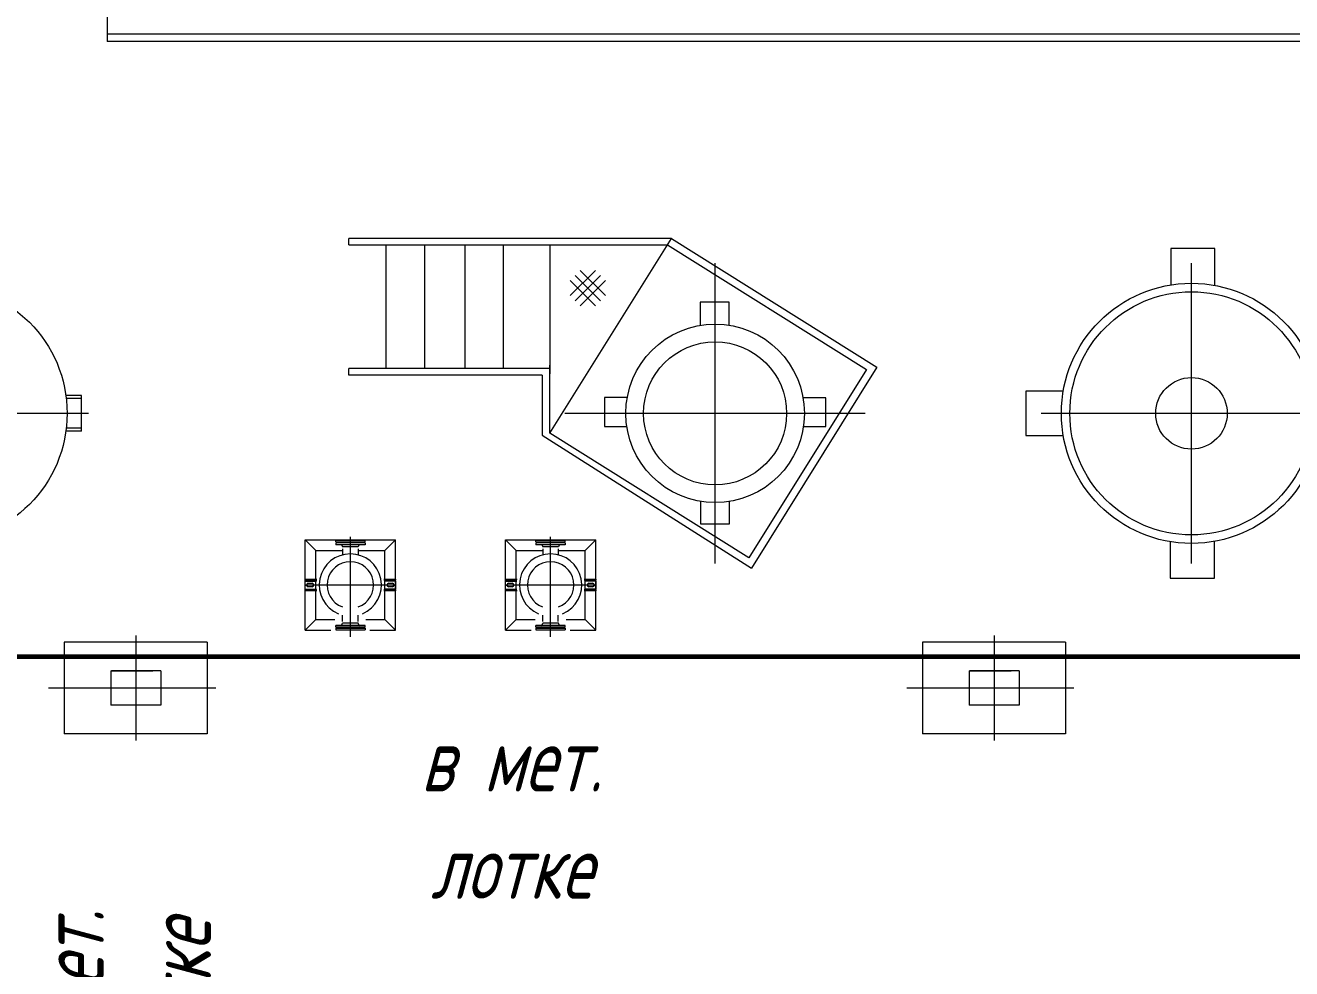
# Model space of a CAD drawing. Header units: millimetres. Extents: x 1337 to 8186, y 1899 to 5236.
# Drawn here: x 5928 to 6056.6, y 2667.8 to 2763.6 of the extents above; entities that cross this region are included whole.
import ezdxf

# ---------------------------------------------------------------- set-up
doc = ezdxf.new("R2010")
doc.units = ezdxf.units.MM
for name, color, linetype, lineweight in [('Линия связи (Вновь)', 3, 'Continuous', 60), ('Строительный', 251, 'Continuous', 13), ('Текст', 2, 'Continuous', 25)]:
    doc.layers.add(name, color=color, linetype=linetype, lineweight=lineweight)
doc.styles.add('Simplex', font='simplex.shx', dxfattribs={"width": 0.7, "oblique": 15})

# ---------------------------------------------------------------- blocks, each defined once
blk = doc.blocks.new('A$C0AA457AC')
at = {"layer": 'Строительный', "ltscale": 100}
for p, q in [((229.163, 362.643), (229.163, 340.643)), ((352.763, 341.143), (229.163, 341.143)), ((353.163, 340.643), (229.163, 340.643)), ((268.607, 326.856), (246.05, 326.856)), ((246.05, 326.426), (246.05, 326.856)), ((260.103, 313.248), (268.607, 326.856)), ((268.607, 326.856), (282.977, 317.876)), ((246.05, 326.415), (260.365, 326.415)), ((248.655, 326.415), (248.655, 317.778)), ((251.36, 317.778), (251.36, 326.415)), ((254.175, 326.415), (254.175, 317.778)), ((256.881, 317.778), (256.881, 326.415)), ((260.103, 326.415), (260.103, 317.41)), ((260.365, 326.415), (268.331, 326.415)), ((268.331, 326.415), (282.247, 317.718)), ((306.608, 326.164), (303.52, 326.164)), ((303.52, 326.164), (303.52, 323.622)), ((306.608, 323.587), (306.608, 326.164)), ((271.663, 304.143), (271.663, 325.143)), ((271.663, 304.143), (271.663, 325.143)), ((304.963, 304.143), (304.963, 325.143)), ((304.963, 304.143), (304.963, 325.143)), ((261.534, 322.87), (263.304, 324.639)), ((261.888, 322.516), (263.658, 324.286)), ((263.658, 322.516), (261.888, 324.286)), ((263.658, 322.516), (261.888, 324.286)), ((264.011, 322.87), (262.241, 324.639)), ((264.011, 322.87), (262.241, 324.639)), ((263.304, 322.163), (261.534, 323.932)), ((263.304, 322.163), (261.534, 323.932)), ((262.241, 322.163), (264.011, 323.932)), ((272.649, 322.41), (270.629, 322.41)), ((270.629, 322.41), (270.629, 320.839)), ((272.649, 320.839), (272.649, 322.41)), ((260.103, 313.248), (260.103, 318.021)), ((282.977, 317.876), (274.197, 303.813)), ((246.05, 317.303), (246.063, 317.778)), ((259.578, 317.303), (246.05, 317.303)), ((260.116, 317.778), (246.063, 317.778)), ((259.578, 317.303), (259.578, 313.112)), ((282.247, 317.718), (274.02, 304.551)), ((295.958, 316.187), (293.381, 316.187)), ((293.381, 316.187), (293.381, 313.099)), ((227.363, 315.893), (226.276, 315.893)), ((227.363, 315.689), (226.276, 315.689)), ((227.363, 313.393), (227.363, 315.893)), ((265.492, 315.749), (263.922, 315.749)), ((263.922, 315.749), (263.922, 313.728)), ((279.204, 315.736), (277.837, 315.736)), ((279.407, 315.736), (279.204, 315.736)), ((279.407, 313.716), (279.407, 315.736)), ((227.863, 314.643), (206.863, 314.643)), ((282.163, 314.643), (261.163, 314.643)), ((282.163, 314.643), (261.163, 314.643)), ((315.463, 314.643), (294.463, 314.643)), ((227.363, 313.597), (226.276, 313.597)), ((263.922, 313.728), (265.492, 313.728)), ((277.837, 313.716), (279.407, 313.716)), ((227.363, 313.393), (226.276, 313.393)), ((259.578, 313.112), (274.197, 303.813)), ((274.02, 304.551), (260.103, 313.248)), ((293.381, 313.099), (295.923, 313.099)), ((270.642, 308.483), (270.642, 308.483)), ((270.642, 308.483), (270.642, 306.912)), ((272.662, 306.912), (272.662, 308.483)), ((270.642, 306.912), (272.662, 306.912)), ((243.003, 305.803), (249.323, 305.803)), ((243.003, 299.483), (243.003, 305.803)), ((243.003, 305.803), (243.75, 305.056)), ((245.138, 305.783), (247.188, 305.783)), ((245.138, 305.653), (245.138, 305.783)), ((245.138, 305.653), (247.188, 305.653)), ((245.138, 305.593), (245.138, 305.463)), ((245.439, 305.593), (245.138, 305.593)), ((245.439, 305.463), (245.138, 305.463)), ((245.423, 305.623), (245.403, 305.643)), ((245.423, 305.623), (246.903, 305.623)), ((247.188, 305.593), (245.439, 305.593)), ((247.188, 305.463), (245.439, 305.463)), ((245.473, 305.623), (245.473, 305.593)), ((246.163, 299.027), (246.163, 306.001)), ((246.853, 305.623), (246.853, 305.593)), ((246.853, 305.623), (246.853, 305.593)), ((246.903, 305.623), (246.923, 305.643)), ((246.903, 305.623), (246.923, 305.643)), ((247.188, 305.653), (247.188, 305.783)), ((247.188, 305.653), (247.188, 305.783)), ((247.188, 305.593), (247.188, 305.463)), ((248.577, 305.056), (249.323, 305.803)), ((249.323, 299.483), (249.323, 305.803)), ((257.003, 305.803), (263.323, 305.803)), ((257.003, 299.483), (257.003, 305.803)), ((257.003, 305.803), (257.75, 305.056)), ((259.138, 305.783), (261.188, 305.783)), ((259.138, 305.653), (259.138, 305.783)), ((259.138, 305.653), (261.188, 305.653)), ((259.138, 305.593), (259.138, 305.463)), ((259.439, 305.593), (259.138, 305.593)), ((259.439, 305.463), (259.138, 305.463)), ((259.423, 305.623), (259.403, 305.643)), ((259.423, 305.623), (260.903, 305.623)), ((261.188, 305.593), (259.439, 305.593)), ((261.188, 305.463), (259.439, 305.463)), ((259.473, 305.623), (259.473, 305.593)), ((260.163, 299.027), (260.163, 306.001)), ((260.853, 305.623), (260.853, 305.593)), ((260.853, 305.623), (260.853, 305.593)), ((260.903, 305.623), (260.923, 305.643)), ((260.903, 305.623), (260.923, 305.643)), ((261.188, 305.653), (261.188, 305.783)), ((261.188, 305.653), (261.188, 305.783)), ((261.188, 305.593), (261.188, 305.463)), ((262.577, 305.056), (263.323, 305.803)), ((263.323, 299.483), (263.323, 305.803)), ((303.488, 305.669), (303.488, 305.669)), ((303.488, 305.669), (303.488, 303.127)), ((306.577, 303.132), (306.573, 305.692)), ((243.75, 300.229), (243.75, 305.056)), ((243.75, 305.056), (245.623, 305.056)), ((245.57, 305.423), (245.613, 305.319)), ((245.775, 305.319), (245.613, 305.319)), ((245.623, 305.181), (245.623, 304.75)), ((246.163, 305.319), (245.775, 305.319)), ((246.713, 305.319), (246.163, 305.319)), ((246.703, 305.181), (246.703, 304.75)), ((246.703, 305.056), (248.577, 305.056)), ((246.757, 305.423), (246.713, 305.319)), ((248.577, 300.229), (248.577, 305.056)), ((257.75, 300.229), (257.75, 305.056)), ((257.75, 305.056), (259.623, 305.056)), ((259.57, 305.423), (259.613, 305.319)), ((259.775, 305.319), (259.613, 305.319)), ((259.623, 305.181), (259.623, 304.75)), ((260.163, 305.319), (259.775, 305.319)), ((260.713, 305.319), (260.163, 305.319)), ((260.703, 305.181), (260.703, 304.75)), ((260.703, 305.056), (262.577, 305.056)), ((260.757, 305.423), (260.713, 305.319)), ((262.577, 300.229), (262.577, 305.056)), ((243.003, 303.043), (243.822, 303.043)), ((243.003, 302.973), (243.003, 303.043)), ((243.003, 302.973), (243.003, 302.923)), ((243.003, 302.973), (243.812, 302.973)), ((243.003, 302.923), (243.805, 302.923)), ((243.003, 302.363), (243.003, 302.923)), ((248.505, 303.043), (249.323, 303.043)), ((249.323, 302.973), (248.515, 302.973)), ((249.323, 302.923), (248.522, 302.923)), ((249.323, 303.043), (249.323, 302.973)), ((249.323, 302.923), (249.323, 302.973)), ((249.323, 302.923), (249.323, 302.363)), ((257.003, 303.043), (257.822, 303.043)), ((257.003, 302.973), (257.003, 303.043)), ((257.003, 302.973), (257.003, 302.923)), ((257.003, 302.973), (257.812, 302.973)), ((257.003, 302.923), (257.805, 302.923)), ((257.003, 302.363), (257.003, 302.923)), ((262.505, 303.043), (263.323, 303.043)), ((263.323, 302.973), (262.515, 302.973)), ((263.323, 302.923), (262.522, 302.923)), ((263.323, 303.043), (263.323, 302.973)), ((263.323, 302.923), (263.323, 302.973)), ((263.323, 302.923), (263.323, 302.363)), ((303.488, 303.127), (306.577, 303.132)), ((249.323, 302.643), (243.003, 302.643)), ((243.003, 302.643), (243.103, 302.643)), ((243.003, 302.363), (243.003, 302.313)), ((243.003, 302.363), (243.805, 302.363)), ((243.003, 302.313), (243.812, 302.313)), ((243.003, 302.243), (243.003, 302.313)), ((243.822, 302.243), (243.003, 302.243)), ((243.223, 302.763), (243.483, 302.763)), ((243.483, 302.523), (243.223, 302.523)), ((249.323, 302.243), (248.505, 302.243)), ((249.323, 302.313), (248.515, 302.313)), ((249.323, 302.363), (248.522, 302.363)), ((248.843, 302.763), (249.103, 302.763)), ((249.103, 302.523), (248.843, 302.523)), ((249.223, 302.643), (249.323, 302.643)), ((249.323, 302.313), (249.323, 302.363)), ((249.323, 302.313), (249.323, 302.243)), ((263.323, 302.643), (257.003, 302.643)), ((257.003, 302.643), (257.103, 302.643)), ((257.003, 302.363), (257.003, 302.313)), ((257.003, 302.363), (257.805, 302.363)), ((257.003, 302.313), (257.812, 302.313)), ((257.003, 302.243), (257.003, 302.313)), ((257.822, 302.243), (257.003, 302.243)), ((257.223, 302.763), (257.483, 302.763)), ((257.483, 302.523), (257.223, 302.523)), ((263.323, 302.243), (262.505, 302.243)), ((263.323, 302.313), (262.515, 302.313)), ((263.323, 302.363), (262.522, 302.363)), ((262.843, 302.763), (263.103, 302.763)), ((263.103, 302.523), (262.843, 302.523)), ((263.223, 302.643), (263.323, 302.643)), ((263.323, 302.313), (263.323, 302.363)), ((263.323, 302.313), (263.323, 302.243)), ((243.003, 299.483), (243.75, 300.229)), ((243.75, 300.229), (245.085, 300.229)), ((245.623, 300.105), (245.623, 300.536)), ((246.703, 300.105), (246.703, 300.536)), ((247.242, 300.229), (248.577, 300.229)), ((248.577, 300.229), (249.323, 299.483)), ((257.003, 299.483), (257.75, 300.229)), ((257.75, 300.229), (259.085, 300.229)), ((259.623, 300.105), (259.623, 300.536)), ((260.703, 300.105), (260.703, 300.536)), ((261.242, 300.229), (262.577, 300.229)), ((262.577, 300.229), (263.323, 299.483)), ((243.003, 299.483), (244.798, 299.483)), ((245.138, 299.693), (245.138, 299.823)), ((245.439, 299.823), (245.138, 299.823)), ((245.439, 299.693), (245.138, 299.693)), ((245.138, 299.633), (245.138, 299.503)), ((245.138, 299.633), (247.188, 299.633)), ((245.138, 299.503), (247.188, 299.503)), ((245.423, 299.663), (245.403, 299.643)), ((245.423, 299.663), (246.903, 299.663)), ((247.188, 299.823), (245.439, 299.823)), ((247.188, 299.693), (245.439, 299.693)), ((245.473, 299.663), (245.473, 299.693)), ((245.57, 299.863), (245.613, 299.967)), ((245.775, 299.967), (245.613, 299.967)), ((246.163, 299.967), (245.775, 299.967)), ((246.713, 299.967), (246.163, 299.967)), ((246.757, 299.863), (246.713, 299.967)), ((246.853, 299.663), (246.853, 299.693)), ((246.903, 299.663), (246.923, 299.643)), ((247.188, 299.693), (247.188, 299.823)), ((247.188, 299.633), (247.188, 299.503)), ((247.528, 299.483), (249.323, 299.483)), ((257.003, 299.483), (258.798, 299.483)), ((259.138, 299.693), (259.138, 299.823)), ((259.439, 299.823), (259.138, 299.823)), ((259.439, 299.693), (259.138, 299.693)), ((259.138, 299.633), (259.138, 299.503)), ((259.138, 299.633), (261.188, 299.633)), ((259.138, 299.503), (261.188, 299.503)), ((259.423, 299.663), (259.403, 299.643)), ((259.423, 299.663), (260.903, 299.663)), ((261.188, 299.823), (259.439, 299.823)), ((261.188, 299.693), (259.439, 299.693)), ((259.473, 299.663), (259.473, 299.693)), ((259.57, 299.863), (259.613, 299.967)), ((259.775, 299.967), (259.613, 299.967)), ((260.163, 299.967), (259.775, 299.967)), ((260.713, 299.967), (260.163, 299.967)), ((260.757, 299.863), (260.713, 299.967)), ((260.853, 299.663), (260.853, 299.693)), ((260.903, 299.663), (260.923, 299.643)), ((261.188, 299.693), (261.188, 299.823)), ((261.188, 299.633), (261.188, 299.503)), ((261.528, 299.483), (263.323, 299.483)), ((226.163, 298.643), (226.163, 292.243)), ((236.163, 298.643), (226.163, 298.643)), ((231.163, 299.108), (231.163, 291.78)), ((236.163, 298.643), (236.163, 292.243)), ((286.163, 298.643), (286.163, 292.243)), ((296.163, 298.643), (286.163, 298.643)), ((291.163, 299.108), (291.163, 291.78)), ((296.163, 298.643), (296.163, 292.243)), ((229.413, 296.643), (232.363, 296.643)), ((229.413, 296.643), (229.413, 294.243)), ((232.913, 296.643), (229.463, 296.643)), ((232.913, 296.643), (232.913, 294.243)), ((289.413, 296.643), (292.363, 296.643)), ((289.413, 296.643), (289.413, 294.243)), ((292.913, 296.643), (289.463, 296.643)), ((292.913, 296.643), (292.913, 294.243)), ((236.753, 295.443), (225.063, 295.443)), ((296.753, 295.443), (285.063, 295.443)), ((232.863, 294.243), (229.413, 294.243)), ((232.913, 294.243), (229.963, 294.243)), ((292.863, 294.243), (289.413, 294.243)), ((292.913, 294.243), (289.963, 294.243)), ((236.163, 292.243), (226.163, 292.243)), ((296.163, 292.243), (286.163, 292.243))]:
    blk.add_line(p, q, dxfattribs=at)
for centre, radius in [((217.363, 314.643), 9), ((304.963, 314.643), 9.094), ((304.963, 314.643), 8.5), ((271.665, 314.643), 6.241), ((271.665, 314.643), 5), ((271.665, 314.643), 5), ((304.963, 314.643), 2.5)]:
    blk.add_circle(centre, radius, dxfattribs=at)
for centre, radius, start, end in [((243.867, 304.27), 2.06, 41.79975, 42.17385), ((243.858, 304.261), 2.073, 41.80171, 42.17354), ((245.51, 305.398), 0.065, 22.62, 90), ((246.817, 305.398), 0.065, 90, 157.38), ((248.472, 304.258), 2.077, 137.82652, 138.19757), ((248.472, 304.258), 2.077, 137.82652, 138.19757), ((257.867, 304.27), 2.06, 41.79975, 42.17385), ((257.858, 304.261), 2.073, 41.80171, 42.17354), ((259.51, 305.398), 0.065, 22.62, 90), ((260.817, 305.398), 0.065, 90, 157.38), ((262.472, 304.258), 2.077, 137.82652, 138.19757), ((262.472, 304.258), 2.077, 137.82652, 138.19757), ((246.163, 302.643), 2.175, 292.6804, 247.31982), ((260.163, 302.643), 2.175, 292.6804, 247.31982), ((246.163, 302.643), 1.625, 290.00411, 249.99618), ((260.163, 302.643), 1.625, 290.00411, 249.99618), ((243.223, 302.643), 0.12, 90, 270), ((243.483, 302.643), 0.12, 270, 90), ((248.843, 302.643), 0.12, 90, 270), ((249.103, 302.643), 0.12, 270, 90), ((257.223, 302.643), 0.12, 90, 270), ((257.483, 302.643), 0.12, 270, 90), ((262.843, 302.643), 0.12, 90, 270), ((263.103, 302.643), 0.12, 270, 90), ((243.867, 301.016), 2.06, 317.82615, 318.20025), ((243.858, 301.025), 2.073, 317.82646, 318.19829), ((245.51, 299.888), 0.065, 270, 337.38), ((246.817, 299.888), 0.065, 202.62, 270), ((248.472, 301.028), 2.077, 221.80243, 222.17348), ((257.867, 301.016), 2.06, 317.82615, 318.20025), ((257.858, 301.025), 2.073, 317.82646, 318.19829), ((259.51, 299.888), 0.065, 270, 337.38), ((260.817, 299.888), 0.065, 202.62, 270), ((262.472, 301.028), 2.077, 221.80243, 222.17348)]:
    blk.add_arc(centre, radius, start, end, dxfattribs=at)

msp = doc.modelspace()

# ---------------------------------------------------------------- linework, layer by layer
at = {"layer": 'Линия связи (Вновь)'}
msp.add_line((5921.75, 2699.51), (6113.48, 2699.51), dxfattribs=at)

# ---------------------------------------------------------------- block references
at = {"layer": 'Линия связи (Вновь)', "xscale": 1.452, "yscale": 1.452, "zscale": 1.452}
msp.add_blockref('A$C0AA457AC', (5603.59, 2267.33), dxfattribs=at)

# ---------------------------------------------------------------- next in the draw order: texts
at = {"layer": 'Текст', "ltscale": 100, "insert": (5977.36, 2674.92), "char_height": 6.534, "attachment_point": 8, "style": 'Simplex', "bg_fill": 3, "box_fill_scale": 1.2, "bg_fill_color": 256, "bg_fill_transparency": 0}
msp.add_mtext_dynamic_manual_height_columns('в мет. лотке', width=27.7638, gutter_width=12.5, heights=[0], dxfattribs=at)
at = {"layer": 'Текст', "ltscale": 100, "insert": (5946.87, 2664.6), "char_height": 6.534, "attachment_point": 8, "rotation": 90, "style": 'Simplex', "bg_fill": 3, "box_fill_scale": 1.2, "bg_fill_color": 256, "bg_fill_transparency": 0}
msp.add_mtext_dynamic_manual_height_columns('в мет. лотке', width=27.7638, gutter_width=12.5, heights=[0], dxfattribs=at)

doc.saveas('drawing.dxf')
